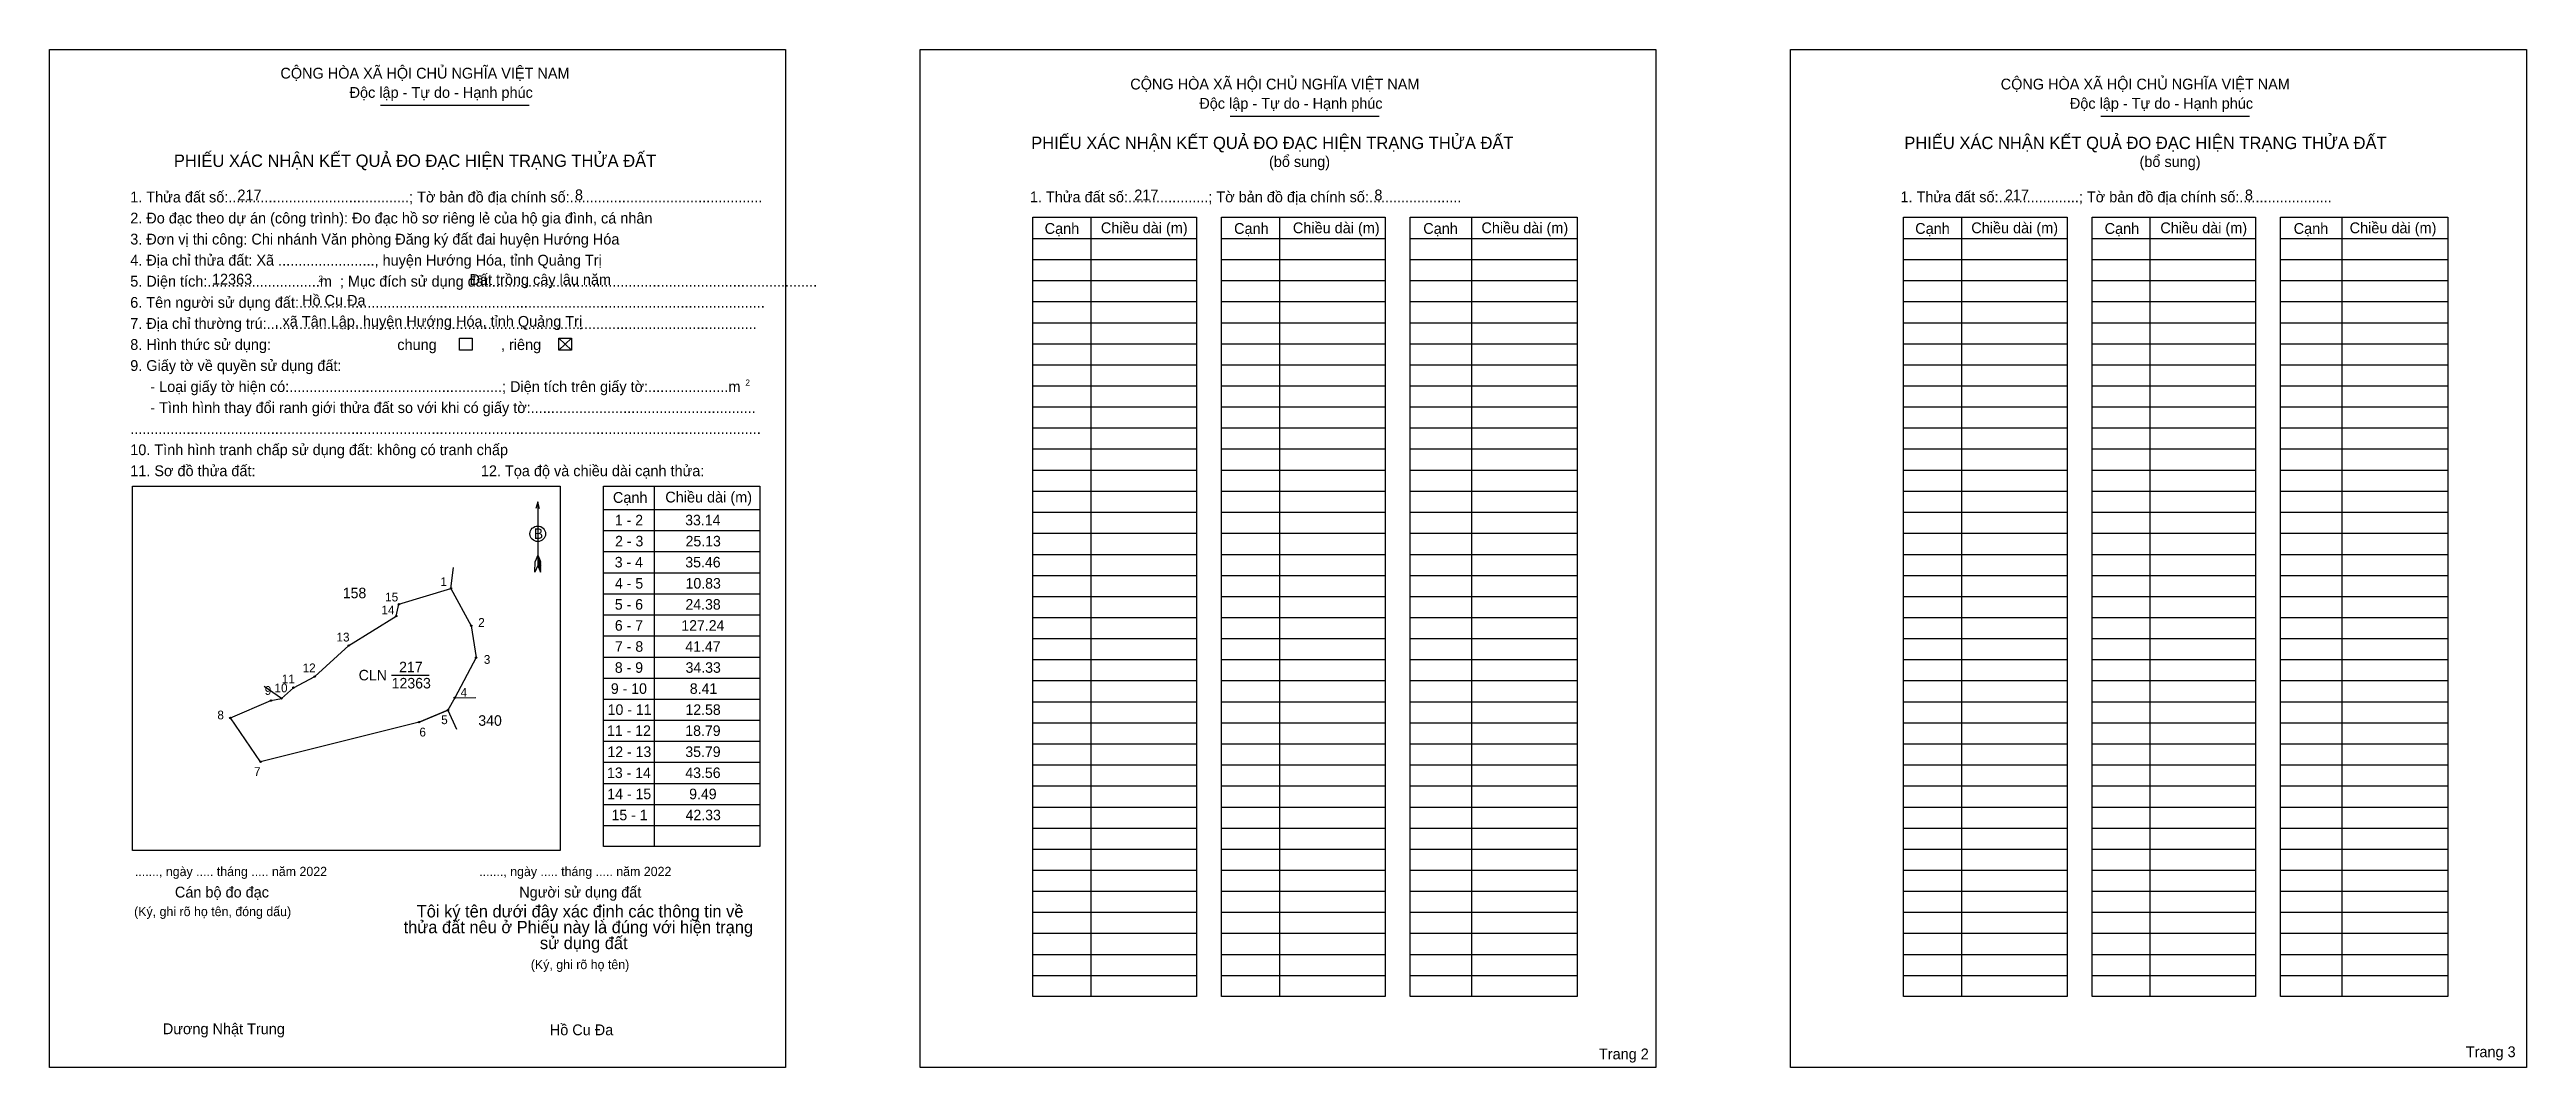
# Model space of a CAD drawing. Extents: x 544397 to 546327, y 1836872 to 1837665.
import ezdxf

# ---------------------------------------------------------------- set-up
doc = ezdxf.new("R2010")
doc.units = 0
for name, color, linetype in [('Level 1', 7, 'Continuous'), ('Level 10', 7, 'Continuous'), ('Level 11', 7, 'Continuous'), ('Level 13', 7, 'Continuous'), ('Level 2', 7, 'Continuous'), ('Level 25', 7, 'Continuous'), ('Level 27', 7, 'Continuous'), ('Level 36', 7, 'Continuous'), ('Level 48', 7, 'Continuous'), ('Level 50', 7, 'Continuous'), ('Level 52', 7, 'Continuous'), ('Level 55', 7, 'Continuous'), ('Level 6', 7, 'Continuous'), ('Level 9', 7, 'Continuous')]:
    doc.layers.add(name, color=color, linetype=linetype)

msp = doc.modelspace()

# ---------------------------------------------------------------- linework, layer by layer
at = {"layer": 'Level 1'}
for p, q in [((544396.9, 1837664.8), (544396.9, 1837664.8)), ((545075.2, 1837664.8), (545075.2, 1837664.8)), ((544654.8, 1837621.4), (544770.7, 1837621.4)), ((545316.9, 1837613), (545432.9, 1837613)), ((545995.2, 1837613), (546111.1, 1837613)), ((545208.3, 1837534.1), (545208.3, 1836926.9)), ((545355.2, 1837534.1), (545355.2, 1836926.9)), ((545504.9, 1837534.1), (545504.9, 1836926.9)), ((545886.6, 1837534.1), (545886.6, 1836926.9)), ((546033.5, 1837534.1), (546033.5, 1836926.9)), ((546183.1, 1837534.1), (546183.1, 1836926.9)), ((545163.2, 1837517.7), (545290.7, 1837517.7)), ((545310.1, 1837517.7), (545437.6, 1837517.7)), ((545457, 1837517.7), (545587.2, 1837517.7)), ((545841.5, 1837517.7), (545968.9, 1837517.7)), ((545988.4, 1837517.7), (546115.8, 1837517.7)), ((546135.3, 1837517.7), (546265.5, 1837517.7)), ((545163.2, 1837501.3), (545290.7, 1837501.3)), ((545163.2, 1837484.9), (545290.7, 1837484.9)), ((545310.1, 1837501.3), (545437.6, 1837501.3)), ((545310.1, 1837484.9), (545437.6, 1837484.9)), ((545457, 1837501.3), (545587.2, 1837501.3)), ((545457, 1837484.9), (545587.2, 1837484.9)), ((545841.5, 1837501.3), (545968.9, 1837501.3)), ((545841.5, 1837484.9), (545968.9, 1837484.9)), ((545988.4, 1837501.3), (546115.8, 1837501.3)), ((545988.4, 1837484.9), (546115.8, 1837484.9)), ((546135.3, 1837501.3), (546265.5, 1837501.3)), ((546135.3, 1837484.9), (546265.5, 1837484.9)), ((545163.2, 1837468.5), (545290.7, 1837468.5)), ((545310.1, 1837468.5), (545437.6, 1837468.5)), ((545457, 1837468.5), (545587.2, 1837468.5)), ((545841.5, 1837468.5), (545968.9, 1837468.5)), ((545988.4, 1837468.5), (546115.8, 1837468.5)), ((546135.3, 1837468.5), (546265.5, 1837468.5)), ((545163.2, 1837452), (545290.7, 1837452)), ((545310.1, 1837452), (545437.6, 1837452)), ((545457, 1837452), (545587.2, 1837452)), ((545841.5, 1837452), (545968.9, 1837452)), ((545988.4, 1837452), (546115.8, 1837452)), ((546135.3, 1837452), (546265.5, 1837452)), ((544793.7, 1837439.9), (544803.6, 1837430.7)), ((544793.7, 1837430.7), (544803.6, 1837439.9)), ((545163.2, 1837435.6), (545290.7, 1837435.6)), ((545310.1, 1837435.6), (545437.6, 1837435.6)), ((545457, 1837435.6), (545587.2, 1837435.6)), ((545841.5, 1837435.6), (545968.9, 1837435.6)), ((545988.4, 1837435.6), (546115.8, 1837435.6)), ((546135.3, 1837435.6), (546265.5, 1837435.6)), ((545163.2, 1837419.2), (545290.7, 1837419.2)), ((545310.1, 1837419.2), (545437.6, 1837419.2)), ((545457, 1837419.2), (545587.2, 1837419.2)), ((545841.5, 1837419.2), (545968.9, 1837419.2)), ((545988.4, 1837419.2), (546115.8, 1837419.2)), ((546135.3, 1837419.2), (546265.5, 1837419.2)), ((545163.2, 1837402.8), (545290.7, 1837402.8)), ((545310.1, 1837402.8), (545437.6, 1837402.8)), ((545457, 1837402.8), (545587.2, 1837402.8)), ((545841.5, 1837402.8), (545968.9, 1837402.8)), ((545988.4, 1837402.8), (546115.8, 1837402.8)), ((546135.3, 1837402.8), (546265.5, 1837402.8)), ((545163.2, 1837386.4), (545290.7, 1837386.4)), ((545163.2, 1837370), (545290.7, 1837370)), ((545310.1, 1837386.4), (545437.6, 1837386.4)), ((545310.1, 1837370), (545437.6, 1837370)), ((545457, 1837386.4), (545587.2, 1837386.4)), ((545457, 1837370), (545587.2, 1837370)), ((545841.5, 1837386.4), (545968.9, 1837386.4)), ((545841.5, 1837370), (545968.9, 1837370)), ((545988.4, 1837386.4), (546115.8, 1837386.4)), ((545988.4, 1837370), (546115.8, 1837370)), ((546135.3, 1837386.4), (546265.5, 1837386.4)), ((546135.3, 1837370), (546265.5, 1837370)), ((545163.2, 1837353.6), (545290.7, 1837353.6)), ((545310.1, 1837353.6), (545437.6, 1837353.6)), ((545457, 1837353.6), (545587.2, 1837353.6)), ((545841.5, 1837353.6), (545968.9, 1837353.6)), ((545988.4, 1837353.6), (546115.8, 1837353.6)), ((546135.3, 1837353.6), (546265.5, 1837353.6)), ((545163.2, 1837337.2), (545290.7, 1837337.2)), ((545310.1, 1837337.2), (545437.6, 1837337.2)), ((545457, 1837337.2), (545587.2, 1837337.2)), ((545841.5, 1837337.2), (545968.9, 1837337.2)), ((545988.4, 1837337.2), (546115.8, 1837337.2)), ((546135.3, 1837337.2), (546265.5, 1837337.2)), ((544461.5, 1837324.6), (544461.5, 1837324.6)), ((544777.3, 1837312.4), (544777.3, 1837262.7)), ((544867.9, 1837324.7), (544867.9, 1837043.8)), ((545163.2, 1837320.8), (545290.7, 1837320.8)), ((545310.1, 1837320.8), (545437.6, 1837320.8)), ((545457, 1837320.8), (545587.2, 1837320.8)), ((545841.5, 1837320.8), (545968.9, 1837320.8)), ((545988.4, 1837320.8), (546115.8, 1837320.8)), ((546135.3, 1837320.8), (546265.5, 1837320.8)), ((544828.6, 1837306.4), (544950.3, 1837306.4)), ((545163.2, 1837304.4), (545290.7, 1837304.4)), ((545310.1, 1837304.4), (545437.6, 1837304.4)), ((545457, 1837304.4), (545587.2, 1837304.4)), ((545841.5, 1837304.4), (545968.9, 1837304.4)), ((545988.4, 1837304.4), (546115.8, 1837304.4)), ((546135.3, 1837304.4), (546265.5, 1837304.4)), ((544828.6, 1837290), (544950.3, 1837290)), ((544828.6, 1837273.6), (544950.3, 1837273.6)), ((545163.2, 1837287.9), (545290.7, 1837287.9)), ((545310.1, 1837287.9), (545437.6, 1837287.9)), ((545457, 1837287.9), (545587.2, 1837287.9)), ((545841.5, 1837287.9), (545968.9, 1837287.9)), ((545988.4, 1837287.9), (546115.8, 1837287.9)), ((546135.3, 1837287.9), (546265.5, 1837287.9)), ((544775.1, 1837257.7), (544775.2, 1837265.9)), ((544777.3, 1837262.7), (544775.1, 1837257.7)), ((544777.3, 1837270.9), (544775.2, 1837265.9)), ((544777.3, 1837270.9), (544779.4, 1837265.9)), ((544777.3, 1837270.2), (544779.4, 1837265.1)), ((544777.3, 1837269.5), (544779.4, 1837264.4)), ((544777.3, 1837268.8), (544779.4, 1837263.7)), ((544777.3, 1837268), (544779.4, 1837262.9)), ((544777.3, 1837267.3), (544779.4, 1837262.2)), ((544777.3, 1837266.6), (544779.4, 1837261.5)), ((544777.3, 1837265.9), (544779.4, 1837260.7)), ((544777.3, 1837265.2), (544779.4, 1837260)), ((544777.3, 1837264.5), (544779.4, 1837259.2)), ((544777.3, 1837263.8), (544779.5, 1837258.5)), ((544777.3, 1837262.7), (544779.5, 1837257.7)), ((544779.5, 1837257.7), (544779.4, 1837265.9)), ((544828.6, 1837257.1), (544950.3, 1837257.1)), ((545163.2, 1837271.5), (545290.7, 1837271.5)), ((545163.2, 1837255.1), (545290.7, 1837255.1)), ((545310.1, 1837271.5), (545437.6, 1837271.5)), ((545310.1, 1837255.1), (545437.6, 1837255.1)), ((545457, 1837271.5), (545587.2, 1837271.5)), ((545457, 1837255.1), (545587.2, 1837255.1)), ((545841.5, 1837271.5), (545968.9, 1837271.5)), ((545841.5, 1837255.1), (545968.9, 1837255.1)), ((545988.4, 1837271.5), (546115.8, 1837271.5)), ((545988.4, 1837255.1), (546115.8, 1837255.1)), ((546135.3, 1837271.5), (546265.5, 1837271.5)), ((546135.3, 1837255.1), (546265.5, 1837255.1)), ((544828.6, 1837240.7), (544950.3, 1837240.7)), ((545163.2, 1837238.7), (545290.7, 1837238.7)), ((545310.1, 1837238.7), (545437.6, 1837238.7)), ((545457, 1837238.7), (545587.2, 1837238.7)), ((545841.5, 1837238.7), (545968.9, 1837238.7)), ((545988.4, 1837238.7), (546115.8, 1837238.7)), ((546135.3, 1837238.7), (546265.5, 1837238.7)), ((544828.6, 1837224.3), (544950.3, 1837224.3)), ((545163.2, 1837222.3), (545290.7, 1837222.3)), ((545310.1, 1837222.3), (545437.6, 1837222.3)), ((545457, 1837222.3), (545587.2, 1837222.3)), ((545841.5, 1837222.3), (545968.9, 1837222.3)), ((545988.4, 1837222.3), (546115.8, 1837222.3)), ((546135.3, 1837222.3), (546265.5, 1837222.3)), ((544828.6, 1837207.9), (544950.3, 1837207.9)), ((545163.2, 1837205.9), (545290.7, 1837205.9)), ((545310.1, 1837205.9), (545437.6, 1837205.9)), ((545457, 1837205.9), (545587.2, 1837205.9)), ((545841.5, 1837205.9), (545968.9, 1837205.9)), ((545988.4, 1837205.9), (546115.8, 1837205.9)), ((546135.3, 1837205.9), (546265.5, 1837205.9)), ((544828.6, 1837191.5), (544950.3, 1837191.5)), ((545163.2, 1837189.5), (545290.7, 1837189.5)), ((545310.1, 1837189.5), (545437.6, 1837189.5)), ((545457, 1837189.5), (545587.2, 1837189.5)), ((545841.5, 1837189.5), (545968.9, 1837189.5)), ((545988.4, 1837189.5), (546115.8, 1837189.5)), ((546135.3, 1837189.5), (546265.5, 1837189.5)), ((544828.6, 1837175.1), (544950.3, 1837175.1)), ((544828.6, 1837158.7), (544950.3, 1837158.7)), ((545163.2, 1837173.1), (545290.7, 1837173.1)), ((545310.1, 1837173.1), (545437.6, 1837173.1)), ((545457, 1837173.1), (545587.2, 1837173.1)), ((545841.5, 1837173.1), (545968.9, 1837173.1)), ((545988.4, 1837173.1), (546115.8, 1837173.1)), ((546135.3, 1837173.1), (546265.5, 1837173.1)), ((544828.6, 1837142.3), (544950.3, 1837142.3)), ((545163.2, 1837156.7), (545290.7, 1837156.7)), ((545163.2, 1837140.3), (545290.7, 1837140.3)), ((545310.1, 1837156.7), (545437.6, 1837156.7)), ((545310.1, 1837140.3), (545437.6, 1837140.3)), ((545457, 1837156.7), (545587.2, 1837156.7)), ((545457, 1837140.3), (545587.2, 1837140.3)), ((545841.5, 1837156.7), (545968.9, 1837156.7)), ((545841.5, 1837140.3), (545968.9, 1837140.3)), ((545988.4, 1837156.7), (546115.8, 1837156.7)), ((545988.4, 1837140.3), (546115.8, 1837140.3)), ((546135.3, 1837156.7), (546265.5, 1837156.7)), ((546135.3, 1837140.3), (546265.5, 1837140.3)), ((544828.6, 1837125.9), (544950.3, 1837125.9)), ((545163.2, 1837123.8), (545290.7, 1837123.8)), ((545310.1, 1837123.8), (545437.6, 1837123.8)), ((545457, 1837123.8), (545587.2, 1837123.8)), ((545841.5, 1837123.8), (545968.9, 1837123.8)), ((545988.4, 1837123.8), (546115.8, 1837123.8)), ((546135.3, 1837123.8), (546265.5, 1837123.8)), ((544828.6, 1837109.5), (544950.3, 1837109.5)), ((545163.2, 1837107.4), (545290.7, 1837107.4)), ((545310.1, 1837107.4), (545437.6, 1837107.4)), ((545457, 1837107.4), (545587.2, 1837107.4)), ((545841.5, 1837107.4), (545968.9, 1837107.4)), ((545988.4, 1837107.4), (546115.8, 1837107.4)), ((546135.3, 1837107.4), (546265.5, 1837107.4)), ((544828.6, 1837093), (544950.3, 1837093)), ((545163.2, 1837091), (545290.7, 1837091)), ((545310.1, 1837091), (545437.6, 1837091)), ((545457, 1837091), (545587.2, 1837091)), ((545841.5, 1837091), (545968.9, 1837091)), ((545988.4, 1837091), (546115.8, 1837091)), ((546135.3, 1837091), (546265.5, 1837091)), ((544828.6, 1837076.6), (544950.3, 1837076.6)), ((545163.2, 1837074.6), (545290.7, 1837074.6)), ((545310.1, 1837074.6), (545437.6, 1837074.6)), ((545457, 1837074.6), (545587.2, 1837074.6)), ((545841.5, 1837074.6), (545968.9, 1837074.6)), ((545988.4, 1837074.6), (546115.8, 1837074.6)), ((546135.3, 1837074.6), (546265.5, 1837074.6)), ((544828.6, 1837060.2), (544950.3, 1837060.2)), ((545163.2, 1837058.2), (545290.7, 1837058.2)), ((545163.2, 1837041.8), (545290.7, 1837041.8)), ((545310.1, 1837058.2), (545437.6, 1837058.2)), ((545310.1, 1837041.8), (545437.6, 1837041.8)), ((545457, 1837058.2), (545587.2, 1837058.2)), ((545457, 1837041.8), (545587.2, 1837041.8)), ((545841.5, 1837058.2), (545968.9, 1837058.2)), ((545841.5, 1837041.8), (545968.9, 1837041.8)), ((545988.4, 1837058.2), (546115.8, 1837058.2)), ((545988.4, 1837041.8), (546115.8, 1837041.8)), ((546135.3, 1837058.2), (546265.5, 1837058.2)), ((546135.3, 1837041.8), (546265.5, 1837041.8)), ((544794.8, 1837040.7), (544794.8, 1837040.7)), ((545163.2, 1837025.4), (545290.7, 1837025.4)), ((545310.1, 1837025.4), (545437.6, 1837025.4)), ((545457, 1837025.4), (545587.2, 1837025.4)), ((545841.5, 1837025.4), (545968.9, 1837025.4)), ((545988.4, 1837025.4), (546115.8, 1837025.4)), ((546135.3, 1837025.4), (546265.5, 1837025.4)), ((545163.2, 1837009), (545290.7, 1837009)), ((545310.1, 1837009), (545437.6, 1837009)), ((545457, 1837009), (545587.2, 1837009)), ((545841.5, 1837009), (545968.9, 1837009)), ((545988.4, 1837009), (546115.8, 1837009)), ((546135.3, 1837009), (546265.5, 1837009)), ((545163.2, 1836992.6), (545290.7, 1836992.6)), ((545310.1, 1836992.6), (545437.6, 1836992.6)), ((545457, 1836992.6), (545587.2, 1836992.6)), ((545841.5, 1836992.6), (545968.9, 1836992.6)), ((545988.4, 1836992.6), (546115.8, 1836992.6)), ((546135.3, 1836992.6), (546265.5, 1836992.6)), ((545163.2, 1836976.2), (545290.7, 1836976.2)), ((545310.1, 1836976.2), (545437.6, 1836976.2)), ((545457, 1836976.2), (545587.2, 1836976.2)), ((545841.5, 1836976.2), (545968.9, 1836976.2)), ((545988.4, 1836976.2), (546115.8, 1836976.2)), ((546135.3, 1836976.2), (546265.5, 1836976.2)), ((545163.2, 1836959.7), (545290.7, 1836959.7)), ((545310.1, 1836959.7), (545437.6, 1836959.7)), ((545457, 1836959.7), (545587.2, 1836959.7)), ((545841.5, 1836959.7), (545968.9, 1836959.7)), ((545988.4, 1836959.7), (546115.8, 1836959.7)), ((546135.3, 1836959.7), (546265.5, 1836959.7)), ((545163.2, 1836943.3), (545290.7, 1836943.3)), ((545310.1, 1836943.3), (545437.6, 1836943.3)), ((545457, 1836943.3), (545587.2, 1836943.3)), ((545841.5, 1836943.3), (545968.9, 1836943.3)), ((545988.4, 1836943.3), (546115.8, 1836943.3)), ((546135.3, 1836943.3), (546265.5, 1836943.3)), ((544970.4, 1836871.7), (544970.4, 1836871.7)), ((545648.6, 1836871.7), (545648.6, 1836871.7))]:
    msp.add_line(p, q, dxfattribs=at)
for points in [[(545163.2, 1837534.1), (545290.7, 1837534.1), (545290.7, 1836926.9), (545163.2, 1836926.9)], [(545310.1, 1837534.1), (545437.6, 1837534.1), (545437.6, 1836926.9), (545310.1, 1836926.9)], [(545457, 1837534.1), (545587.2, 1837534.1), (545587.2, 1836926.9), (545457, 1836926.9)], [(545841.5, 1837534.1), (545968.9, 1837534.1), (545968.9, 1836926.9), (545841.5, 1836926.9)], [(545988.4, 1837534.1), (546115.8, 1837534.1), (546115.8, 1836926.9), (545988.4, 1836926.9)], [(546135.3, 1837534.1), (546265.5, 1837534.1), (546265.5, 1836926.9), (546135.3, 1836926.9)], [(544461.5, 1837324.6), (544794.8, 1837324.6), (544794.8, 1837040.7), (544461.5, 1837040.7)], [(544828.6, 1837324.7), (544950.3, 1837324.7), (544950.3, 1837043.8), (544828.6, 1837043.8)]]:
    msp.add_lwpolyline(points, close=True, dxfattribs=at)
msp.add_lwpolyline([(544778.7, 1837307.1), (544777.3, 1837312.4), (544775.8, 1837307.1)], dxfattribs=at)
msp.add_circle((544777.3, 1837287.5), 6.06, dxfattribs=at)
at = {"layer": 'Level 10'}
msp.add_lwpolyline([(544569.4, 1837157.6), (544577.6, 1837159.2), (544587, 1837167.6), (544603.6, 1837176.3), (544630.1, 1837200.4), (544667.1, 1837223.4), (544669.1, 1837232.6), (544709.6, 1837244.9), (544725.5, 1837215.8), (544729.3, 1837191), (544712.6, 1837159.7), (544707.3, 1837150.2), (544684.8, 1837140.8), (544561.4, 1837109.9), (544537.8, 1837144)], close=True, dxfattribs=at)
at = {"layer": 'Level 11'}
for centre in [(544709.6, 1837244.9), (544667.1, 1837223.4), (544669.1, 1837232.6), (544725.5, 1837215.8), (544630.1, 1837200.4), (544603.6, 1837176.3), (544729.3, 1837191), (544569.4, 1837157.6), (544569.4, 1837157.6), (544577.6, 1837159.2), (544587, 1837167.6), (544712.6, 1837159.7), (544537.8, 1837144), (544684.8, 1837140.8), (544707.3, 1837150.2), (544561.4, 1837109.9)]:
    msp.add_circle(centre, 0.547, dxfattribs=at)
at = {"layer": 'Level 2'}
for points in [[(544396.9, 1837664.8), (544970.4, 1837664.8), (544970.4, 1836871.7), (544396.9, 1836871.7)], [(545075.2, 1837664.8), (545648.6, 1837664.8), (545648.6, 1836871.7), (545075.2, 1836871.7)], [(545753.4, 1837664.8), (546326.9, 1837664.8), (546326.9, 1836871.7), (545753.4, 1836871.7)]]:
    msp.add_lwpolyline(points, close=True, dxfattribs=at)
at = {"layer": 'Level 25'}
for p, q in [((544630.1, 1837200.4), (544667.1, 1837223.4)), ((544537.8, 1837144), (544569.4, 1837157.6)), ((544561.4, 1837109.9), (544537.8, 1837144)), ((544684.8, 1837140.8), (544561.4, 1837109.9)), ((544684.8, 1837140.8), (544707.3, 1837150.2))]:
    msp.add_line(p, q, dxfattribs=at)
at = {"layer": 'Level 27'}
for p, q in [((544709.6, 1837244.9), (544711.8, 1837261.2)), ((544577.6, 1837159.2), (544564.1, 1837168.6)), ((544712.6, 1837159.7), (544729, 1837159.9)), ((544707.3, 1837150.2), (544713.9, 1837135.2))]:
    msp.add_line(p, q, dxfattribs=at)
at = {"layer": 'Level 50'}
for points in [[(544716.3, 1837439.9), (544726.1, 1837439.9), (544726.1, 1837430.7), (544716.3, 1837430.7)], [(544793.7, 1837439.9), (544803.6, 1837439.9), (544803.6, 1837430.7), (544793.7, 1837430.7)]]:
    msp.add_lwpolyline(points, close=True, dxfattribs=at)
at = {"layer": 'Level 9'}
msp.add_line((544663.4, 1837177.4), (544692.8, 1837177.4), dxfattribs=at)

# ---------------------------------------------------------------- texts
at = {"layer": 'Level 1'}
for s, height, p in [('CỘNG HÒA XÃ HỘI CHỦ NGHĨA VIỆT NAM', 8.423, (544576.8, 1837642.2)), ('CỘNG HÒA XÃ HỘI CHỦ NGHĨA VIỆT NAM', 8.423, (545239, 1837633.7)), ('CỘNG HÒA XÃ HỘI CHỦ NGHĨA VIỆT NAM', 8.423, (545917.2, 1837633.7)), ('Độc lập - Tự do - Hạnh phúc', 8.423, (544630.7, 1837627.2)), ('Độc lập - Tự do - Hạnh phúc', 8.423, (545292.8, 1837618.7)), ('Độc lập - Tự do - Hạnh phúc', 8.423, (545971.1, 1837618.7)), ('PHIẾU XÁC NHẬN KẾT QUẢ ĐO ĐẠC HIỆN TRẠNG THỬA ĐẤT', 9.628, (544493.8, 1837573.4)), ('PHIẾU XÁC NHẬN KẾT QUẢ ĐO ĐẠC HIỆN TRẠNG THỬA ĐẤT', 9.628, (545161.8, 1837587.3)), ('(bổ sung)', 8.42, (545347.1, 1837573.3)), ('PHIẾU XÁC NHẬN KẾT QUẢ ĐO ĐẠC HIỆN TRẠNG THỬA ĐẤT', 9.628, (545842.1, 1837587.3)), ('(bổ sung)', 8.42, (546025.4, 1837573.3)), ('1. Thửa đất số:.............................................; Tờ bản đồ địa chính số:................................................', 8.4233, (544459.8, 1837545.7)), ('1. Thửa đất số:....................; Tờ bản đồ địa chính số:.......................', 8.423, (545160.8, 1837545.8)), ('1. Thửa đất số:....................; Tờ bản đồ địa chính số:.......................', 8.423, (545839.1, 1837545.8)), ('2. Đo đạc theo dự án (công trình): Đo đạc hồ sơ riêng lẻ của hộ gia đình, cá nhân', 8.423, (544459.8, 1837529.3)), ('Cạnh', 8.42, (545172.3, 1837521.2)), ('Chiều dài (m)', 8.423, (545216.1, 1837521.7)), ('Cạnh', 8.42, (545319.9, 1837521.2)), ('Chiều dài (m)', 8.423, (545365.7, 1837521.7)), ('Cạnh', 8.42, (545467.3, 1837521.2)), ('Chiều dài (m)', 8.423, (545512.6, 1837521.7)), ('Cạnh', 8.42, (545850.6, 1837521.2)), ('Chiều dài (m)', 8.423, (545894.3, 1837521.7)), ('Cạnh', 8.42, (545998.2, 1837521.2)), ('Chiều dài (m)', 8.423, (546041.6, 1837521.7)), ('Cạnh', 8.42, (546145.5, 1837521.2)), ('Chiều dài (m)', 8.423, (546189.1, 1837521.7)), ('4. Địa chỉ thửa đất: Xã ........................, huyện Hướng Hóa, tỉnh Quảng Trị', 8.423, (544459.8, 1837496.5)), ('3. Đơn vị thi công: Chi nhánh Văn phòng Đăng ký đất đai huyện Hướng Hóa', 8.423, (544459.8, 1837512.9)), ('5. Diện tích:............................m  ; Mục đích sử dụng đất:.................................................................................', 8.4233, (544459.8, 1837480.1)), ('2', 4.81, (544606.4, 1837483.9)), ('6. Tên người sử dụng đất:....................................................................................................................', 8.4233, (544459.8, 1837463.6)), ('7. Địa chỉ thường trú:..........................................................................................................................', 8.4233, (544459.8, 1837447.2)), ('chung                , riêng', 8.423, (544667.9, 1837430.7)), ('9. Giấy tờ về quyền sử dụng đất:', 8.423, (544459.8, 1837414.4)), ('2', 4.81, (544939.1, 1837402.9)), ('     - Loại giấy tờ hiện có:.....................................................; Diện tích trên giấy tờ:....................m', 8.4233, (544459.8, 1837398)), ('     - Tình hình thay đổi ranh giới thửa đất so với khi có giấy tờ:........................................................', 8.4233, (544459.8, 1837381.6)), ('10. Tình hình tranh chấp sử dụng đất: không có tranh chấp', 8.423, (544459.8, 1837348.8)), ('.............................................................................................................................................................', 8.4233, (544459.8, 1837365.2)), ('11. Sơ đồ thửa đất:', 8.423, (544459.8, 1837332.4)), ('12. Tọa độ và chiều dài cạnh thửa:', 8.423, (544733, 1837332.4)), ('Cạnh', 8.42, (544835.9, 1837311.6)), ('Chiều dài (m)', 8.423, (544876.7, 1837311.9)), ('B', 8.2, (544774.2, 1837283.5)), ('......., ngày ..... tháng ..... năm 2022', 7.22, (544463.4, 1837020.8)), ('......., ngày ..... tháng ..... năm 2022', 7.22, (544731.7, 1837020.8)), ('Cán bộ đo đạc', 8.423, (544494.6, 1837004.1)), ('Người sử dụng đất', 8.423, (544762.9, 1837004.1)), ('(Ký, ghi rõ họ tên, đóng dấu)', 7.22, (544462.8, 1836989.6)), ('thửa đất nêu ở Phiếu này là đúng với hiện trạng', 9.572, (544672.8, 1836976.3)), ('Tôi ký tên dưới đây xác định các thông tin về', 9.572, (544683, 1836988.6)), ('sử dụng đất', 9.572, (544779, 1836963.9)), ('(Ký, ghi rõ họ tên)', 7.22, (544771.9, 1836948.3)), ('Dương Nhật Trung', 8.423, (544485.2, 1836897.6)), ('Trang 2', 8.42, (545604.2, 1836878)), ('Trang 3', 8.42, (546279.6, 1836879.7))]:
    msp.add_text(s, height=height, dxfattribs=at).set_placement(p)
at = {"layer": 'Level 13'}
for s, p in [('CLN', (544637.8, 1837173.3)), ('217', (544669.3, 1837179.6)), ('12363', (544663.5, 1837167))]:
    msp.add_text(s, height=8.21, dxfattribs=at).set_placement(p)
at = {"layer": 'Level 36'}
for s, p in [('158', (544625.4, 1837237.3)), ('340', (544731, 1837137.9))]:
    msp.add_text(s, height=8.21, dxfattribs=at).set_placement(p)
at = {"layer": 'Level 48'}
msp.add_text('8. Hình thức sử dụng:', height=8.424, dxfattribs=at).set_placement((544459.8, 1837430.8))
at = {"layer": 'Level 52'}
for s, p in [('1 - 2', (544837.4, 1837294.1)), ('33.14', (544892.2, 1837294.1)), ('2 - 3', (544837.6, 1837277.7)), ('25.13', (544892.5, 1837277.7)), ('3 - 4', (544837.3, 1837261.3)), ('35.46', (544892.3, 1837261.3)), ('4 - 5', (544837.5, 1837244.8)), ('5 - 6', (544837.4, 1837228.4)), ('24.38', (544892.4, 1837228.4)), ('10.83', (544892.5, 1837244.8)), ('6 - 7', (544837.4, 1837212)), ('127.24', (544889.2, 1837212)), ('7 - 8', (544837.5, 1837195.6)), ('41.47', (544892.3, 1837195.6)), ('8 - 9', (544837.4, 1837179.2)), ('34.33', (544892.5, 1837179.2)), ('9 - 10', (544834.3, 1837162.8)), ('8.41', (544895.8, 1837162.8)), ('11 - 12', (544831.3, 1837130)), ('10 - 11', (544831.8, 1837146.4)), ('18.79', (544892.3, 1837130)), ('12.58', (544892.4, 1837146.4)), ('12 - 13', (544831.6, 1837113.6)), ('35.79', (544892.3, 1837113.6)), ('13 - 14', (544831.3, 1837097.2)), ('43.56', (544892.3, 1837097.2)), ('14 - 15', (544831.5, 1837080.7)), ('9.49', (544895.3, 1837080.7)), ('15 - 1', (544834.8, 1837064.3)), ('42.33', (544892.5, 1837064.3))]:
    msp.add_text(s, height=8.21, dxfattribs=at).set_placement(p)
at = {"layer": 'Level 55'}
for s, p in [('1', (544709.6, 1837244.9)), ('14', (544666.9, 1837223.4)), ('15', (544668.9, 1837232.6)), ('2', (544725.4, 1837215.8)), ('13', (544629.9, 1837200.4)), ('12', (544603.4, 1837176.3)), ('3', (544729.2, 1837191)), ('9', (544569.3, 1837157.6)), ('10', (544577.4, 1837159.2)), ('11', (544586.8, 1837167.6)), ('4', (544712.5, 1837159.7)), ('8', (544537.7, 1837144)), ('6', (544684.7, 1837140.8)), ('5', (544707.2, 1837150.2)), ('7', (544561.3, 1837109.9))]:
    msp.add_text(s, height=0.274, dxfattribs=at).set_placement(p)
at = {"layer": 'Level 6'}
for s, height, p in [('217', 8.42, (544543.3, 1837547.3)), ('8', 8.42, (544806.3, 1837547.4)), ('217', 8.42, (545242.1, 1837547.3)), ('8', 8.42, (545429.2, 1837547.3)), ('217', 8.42, (545920.4, 1837547.3)), ('8', 8.42, (546107.5, 1837547.3)), ('12363', 8.42, (544523.5, 1837481.7)), ('Đất trồng cây lâu năm', 8.424, (544724.2, 1837481.4)), ('Hồ Cu Đa', 8.42, (544593.7, 1837465.2)), (', xã Tân Lập, huyện Hướng Hóa, tỉnh Quảng Trị', 8.424, (544572.2, 1837448.8)), ('Hồ Cu Đa', 8.42, (544786.7, 1836896.8))]:
    msp.add_text(s, height=height, dxfattribs=at).set_placement(p)
at = {"layer": 'Level 9'}
for s, p in [('1', (544701.5, 1837246.8)), ('15', (544658.4, 1837234.8)), ('14', (544655.5, 1837224.7)), ('2', (544730.9, 1837215)), ('13', (544620.5, 1837203.6)), ('11', (544577.9, 1837171)), ('12', (544594.1, 1837179.6)), ('3', (544735.3, 1837186.2)), ('9', (544564.6, 1837162)), ('10', (544572.2, 1837164)), ('4', (544717.2, 1837160.5)), ('8', (544527.7, 1837142.9)), ('5', (544702.1, 1837139.2)), ('6', (544685.1, 1837129.6)), ('7', (544556.2, 1837098.8))]:
    msp.add_text(s, height=6.84, dxfattribs=at).set_placement(p)

doc.saveas('drawing.dxf')
